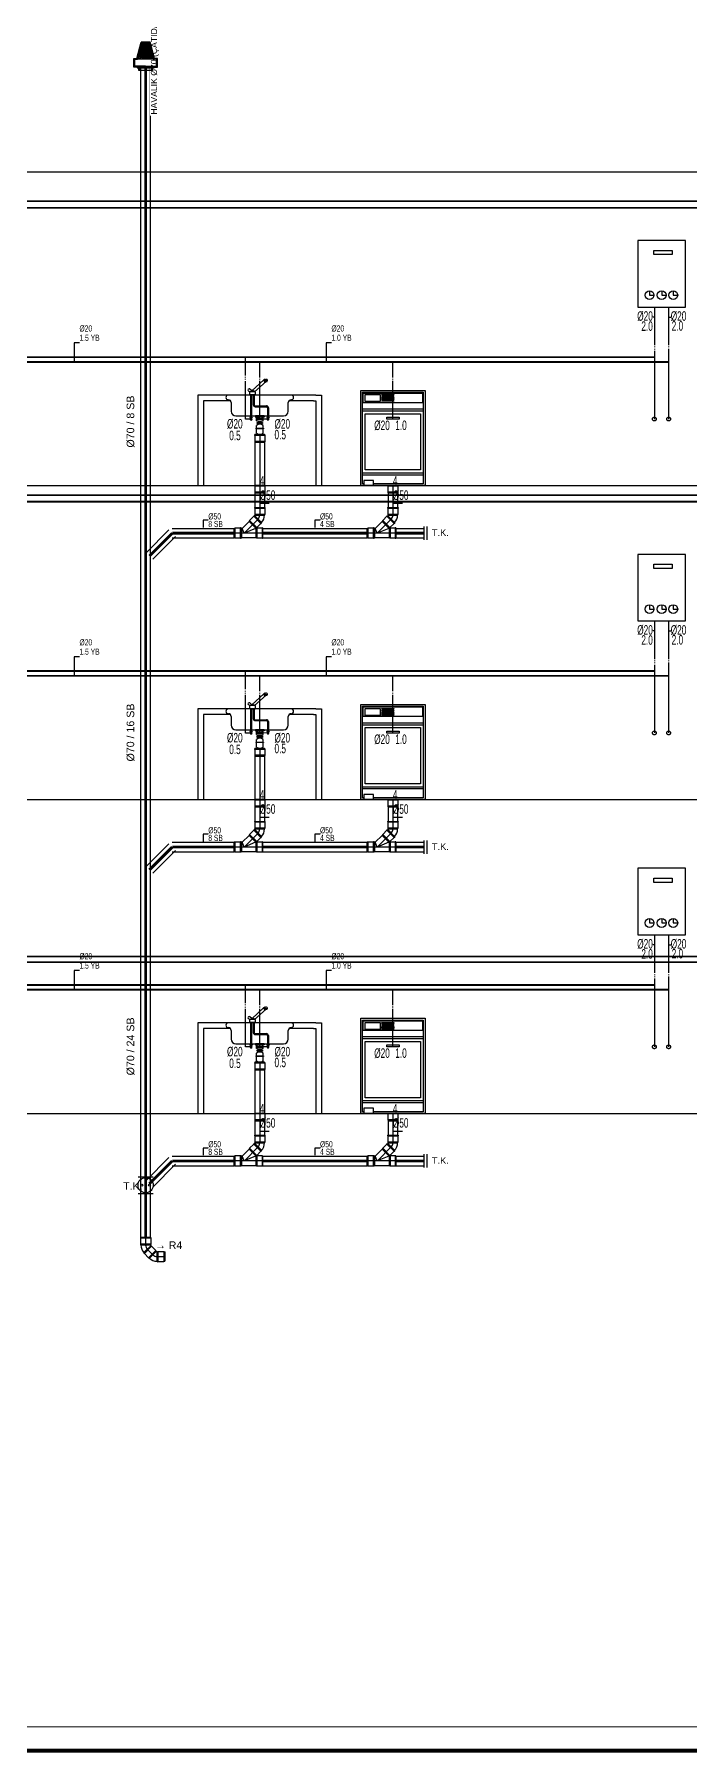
# Model space of a CAD drawing. Header units: centimetres. Extents: x -3962 to 30527, y -2 to 2802.
# Drawn here: x 17673 to 18362, y -2 to 1804 of the extents above; entities that cross this region are included whole.
import ezdxf
from ezdxf.enums import TextEntityAlignment as Align

# ---------------------------------------------------------------- set-up
doc = ezdxf.new("R2010")
doc.units = ezdxf.units.CM
for name, pattern in [('BASMA HATTI', [31, 25, -6]), ('PIS', [38, 30, -8]), ('PISSU HATTI', [26, 20, -6]), ('SICAK', [4.6, 4, -0.15, 0.075, -0.15, 0.075, -0.15]), ('SOGUK', [4.375, 4, -0.15, 0.075, -0.15])]:
    doc.linetypes.add(name, pattern=pattern)
for name, color, linetype in [('MTY-PIS-SU-BORUSU', 6, 'PIS'), ('MTY-PISSU-BORU', 6, 'CONTINUOUS'), ('MTY-PISSU-BORU-TAVANDAN', 6, 'PISSU HATTI'), ('MTY-PISSU-CAP', 211, 'CONTINUOUS'), ('MTY-PVC', 43, 'CONTINUOUS'), ('MTY-SICAKSU-BORU', 1, 'BASMA HATTI'), ('MTY-SOGUKSU-BORU', 5, 'CONTINUOUS'), ('MTY-TEFRIS', 15, 'CONTINUOUS'), ('MTY-TEMIZSU-CAP', 101, 'CONTINUOUS'), ('MTY-VANA', 1, 'CONTINUOUS'), ('MTY-YUK-BIRIMI', 7, 'CONTINUOUS'), ('ROTAS-PAFTA', 7, 'CONTINUOUS'), ('ROTAS-PIS-SU-BORUSU', 6, 'PIS'), ('ROTAS-PISSU-CAP', 211, 'CONTINUOUS'), ('ROTAS-PVC', 43, 'CONTINUOUS'), ('ROTAS-SEMA', 8, 'CONTINUOUS'), ('ROTAS-SICAKSU-BORU', 1, 'BASMA HATTI'), ('ROTAS-SOGUKSU-BORU', 5, 'CONTINUOUS'), ('ROTAS-TEFRIS', 15, 'CONTINUOUS'), ('ROTAS-VANA', 1, 'CONTINUOUS')]:
    doc.layers.add(name, color=color, linetype=linetype)
doc.styles.add('CAP', font='wturkce.SHX', dxfattribs={"width": 0.65})
doc.styles.add('MTY_CAP', font='wturkce.SHX', dxfattribs={"width": 0.65, "height": 20})
doc.styles.add('MTYCAPLT', font='arial.ttf', dxfattribs={"width": 0.65, "height": 1})
doc.styles.add('ROTAS', font='arial.ttf')
doc.linetypes.add('PİS SU', pattern='A,6,-0.4,[")",Standard,S=1,R=0,X=-0.1,Y=-0.375],-0.2', length=6.6)

# ---------------------------------------------------------------- blocks, each defined once
blk = doc.blocks.new('EVIYE1 KOLON')
at = {"layer": 'MTY-PISSU-BORU-TAVANDAN', "linetype": 'PİS SU', "ltscale": 5}
blk.add_line((0, 53.8), (0, 0), dxfattribs=at)
at = {"layer": 'MTY-PVC', "color": 43}
for p, q in [((-5.5, 53.3), (-5.5, 52.7)), ((-5, 53.3), (-5.5, 53.3)), ((-5.3, 52.7), (-5.5, 52.7)), ((5.3, 52.7), (-5.3, 52.7)), ((-5.3, 52.7), (-5.3, 46.5)), ((5.3, 46.5), (-5.3, 46.5)), ((-5.3, 46.5), (-5, 45.3)), ((5, 53.8), (-5, 53.8)), ((-5, 53.8), (-5, 53.3)), ((5, 53.3), (-5, 53.3)), ((5, 45.3), (-5, 45.3)), ((-5, 45.3), (-5, 0)), ((5, 53.8), (5, 53.3)), ((5.5, 53.3), (5, 53.3)), ((5.3, 46.5), (5, 45.3)), ((5, 45.3), (5, 0)), ((5.5, 52.7), (5.3, 52.7)), ((5.3, 52.7), (5.3, 46.5)), ((5.5, 53.3), (5.5, 52.7))]:
    blk.add_line(p, q, dxfattribs=at)
at = {"layer": 'MTY-SICAKSU-BORU', "linetype": 'SICAK', "ltscale": 10}
for p, q in [((-15, 69.9), (-15, 135)), ((-9.1, 69.9), (-15, 69.9))]:
    blk.add_line(p, q, dxfattribs=at)
at = {"layer": 'MTY-SOGUKSU-BORU', "linetype": 'SOGUK', "ltscale": 10}
for p, q in [((0, 70), (0, 130)), ((9.1, 69.9), (0, 70))]:
    blk.add_line(p, q, dxfattribs=at)
at = {"layer": 'MTY-TEFRIS', "color": 4}
for p, q in [((4.3, 111.2), (-8.4, 99.6)), ((6.6, 109.6), (-5.4, 98.7)), ((4.2, 110), (4.3, 110.8)), ((4.2, 110), (6.2, 110)), ((4.6, 110), (4.6, 109.6)), ((7.8, 110), (4.6, 110)), ((4.6, 109.6), (7.8, 109.6)), ((5.3, 111.7), (6.2, 111.7)), ((7.2, 111.7), (6.2, 111.7)), ((8.2, 110), (6.2, 110)), ((7.8, 109.6), (7.8, 110)), ((8.2, 110), (8.2, 110.8)), ((33.1, 95.2), (-33.1, 95.2)), ((-11.9, 101.4), (-12.1, 101.2)), ((-12, 99.8), (-10.5, 98.5)), ((-8.4, 99.7), (-10.5, 101.5)), ((-4.4, 98.7), (-10.5, 98.7)), ((-10.5, 95.8), (-10.5, 98.7)), ((-10.5, 95.8), (-4.4, 95.8)), ((-10, 95.8), (-10, 95.4)), ((-10, 95.4), (-4.8, 95.4)), ((-9.6, 95.4), (-9.6, 72)), ((-9.3, 98.8), (-9.4, 98.7)), ((-8.6, 95.4), (-8.6, 72)), ((-8.4, 99.6), (-7.4, 99.6)), ((-6.5, 99.6), (-7.4, 99.6)), ((-6.8, 95.4), (-6.8, 84.9)), ((-5.8, 95.4), (-5.8, 84.9)), ((-4.8, 95.4), (-4.8, 95.8)), ((-4.4, 95.8), (-4.4, 98.7)), ((-33.1, 90.2), (-33, 90.2)), ((-30, 87.2), (-30, 78.2)), ((-25, 73.2), (25, 73.2)), ((-4.8, 83.9), (7.1, 83.9)), ((-4.8, 82.9), (7.1, 82.9)), ((4.5, 73.2), (-4.5, 73.2)), ((-4.5, 73.2), (-4.5, 72.1)), ((4.5, 73.2), (4.5, 72.1)), ((8.1, 81.9), (8.1, 72)), ((9.1, 81.9), (9.1, 72)), ((30, 78.2), (30, 87.2)), ((33.1, 90.2), (33, 90.2)), ((-10.4, 72), (-10.4, 71.6)), ((-9.1, 72), (-10.4, 72)), ((-10.4, 71.6), (-9.1, 71.6)), ((-9.6, 71.6), (-9.6, 69.9)), ((-9.6, 69.9), (-8.6, 69.9)), ((-9.1, 72), (-7.9, 72)), ((-7.9, 71.6), (-9.1, 71.6)), ((-8.6, 71.6), (-8.6, 69.9)), ((-7.9, 72), (-7.9, 71.6)), ((-4.5, 72.1), (0, 72.1)), ((-3.9, 59.8), (-3.9, 60.4)), ((-3.9, 60.4), (3.8, 60.4)), ((3.8, 59.8), (-3.9, 59.8)), ((-3.5, 68.2), (-3.5, 71.2)), ((3.5, 70.1), (-3.5, 70.1)), ((3.5, 69.1), (-3.5, 69.1)), ((-3.5, 60.4), (-3.5, 63.2)), ((-3.5, 55.1), (-3.5, 59.8)), ((-2.7, 65.3), (-2.7, 66.5)), ((-2.7, 66.5), (2.9, 66.5)), ((2.9, 65.9), (-2.7, 65.9)), ((2.9, 65.3), (-2.7, 65.3)), ((-1, 72.1), (-1, 71.8)), ((-1, 67.6), (-1, 66.5)), ((-1, 65.3), (-1, 64.5)), ((4.5, 72.1), (0, 72.1)), ((1, 72.1), (1, 71.8)), ((1, 67.6), (1, 66.5)), ((1, 65.3), (1, 64.5)), ((2.9, 66.5), (2.9, 65.3)), ((3.5, 68.2), (3.5, 71.2)), ((3.5, 60.4), (3.5, 63.2)), ((3.5, 55.1), (3.5, 59.8)), ((3.8, 60.4), (3.8, 59.8)), ((7.4, 72), (7.4, 71.6)), ((8.6, 72), (7.4, 72)), ((7.4, 71.6), (8.6, 71.6)), ((8.1, 71.6), (8.1, 69.9)), ((9.1, 69.9), (8.1, 69.9)), ((8.6, 72), (9.9, 72)), ((9.9, 71.6), (8.6, 71.6)), ((9.1, 71.6), (9.1, 69.9)), ((9.9, 72), (9.9, 71.6))]:
    blk.add_line(p, q, dxfattribs=at)
at = {"layer": 'MTY-TEFRIS', "color": 2}
for p, q in [((-65, 95.2), (-65, 0)), ((59.1, 95.2), (-65, 95.2)), ((59.1, 95.2), (65, 95.2)), ((65, 95.2), (65, 0)), ((-59, 89.2), (-59, 0)), ((-30.8, 89.2), (-59, 89.2)), ((56.7, 89.2), (30.8, 89.2)), ((56.7, 89.2), (59, 89.2)), ((59, 89.2), (59, 0))]:
    blk.add_line(p, q, dxfattribs=at)
at = {"layer": 'MTY-TEFRIS', "color": 4}
for centre, radius, start, end in [((5.3, 110.7), 1, 90, 174.0701), ((7.2, 110.7), 1, 5.9299, 90), ((-33.1, 92.7), 2.5, 90, 270), ((-11.4, 100.6), 1, 139.5737, 229.5737), ((-11.2, 100.8), 1, 49.5737, 139.5737), ((-8.4, 98.6), 1, 90, 174.0701), ((-6.5, 98.6), 1, 5.9299, 90), ((33.1, 92.7), 2.5, 270, 90), ((-33, 87.2), 3, 0, 90), ((-25, 78.2), 5, 180, 270), ((-4.8, 84.9), 2, 180, 270), ((-4.8, 84.9), 1, 180, 270), ((7.1, 81.9), 2, 0, 90), ((7.1, 81.9), 1, 0, 90), ((25, 78.2), 5, 270, 0), ((33, 87.2), 3, 90, 180), ((-9.1, 69.9), 1, 119.8858, 60.1142), ((-9.1, 70), 0.506, 189.0453, 350.9547), ((0, 62.3), 9.53, 68.5327, 111.4673), ((0, 77), 9.53, 248.5327, 291.4673), ((0, 59.2), 5.35, 49.3706, 130.6294), ((0, 59.2), 5.35, 229.3706, 310.6294), ((8.6, 69.9), 1, 119.8858, 60.1142), ((8.6, 70), 0.506, 189.0453, 350.9547)]:
    blk.add_arc(centre, radius, start, end, dxfattribs=at)
at = {"layer": 'MTY-PISSU-CAP', "lineweight": -3, "ltscale": 100, "style": 'CAP', "width": 0.65}
blk.add_attdef('PSCP', text='', height=10, dxfattribs=at).set_placement((0, -10), align=Align.MIDDLE_LEFT)
at = {"layer": 'MTY-TEMIZSU-CAP', "color": 101, "style": 'CAP', "width": 0.65}
blk.add_attdef('SCCP', text='', height=10, dxfattribs=at).set_placement((-18, 65), align=Align.MIDDLE_RIGHT)
blk.add_attdef('SOCP', text='', height=10, dxfattribs=at).set_placement((15.5, 64.9), align=Align.MIDDLE_LEFT)
at = {"layer": 'MTY-YUK-BIRIMI', "color": 101, "style": 'CAP', "width": 0.65}
blk.add_attdef('SC', text='', height=10, dxfattribs=at).set_placement((-20, 52.7), align=Align.MIDDLE_RIGHT)
blk.add_attdef('SO', text='', height=10, dxfattribs=at).set_placement((15.5, 53.6), align=Align.MIDDLE_LEFT)
at = {"layer": 'MTY-YUK-BIRIMI', "color": 211, "lineweight": -3, "ltscale": 100, "style": 'CAP', "width": 0.65}
blk.add_attdef('PS', text='', height=10, dxfattribs=at).set_placement((0, 5), align=Align.MIDDLE_LEFT)
blk = doc.blocks.new('PVC CATAL SAG')
at = {"layer": 'MTY-PIS-SU-BORUSU', "linetype": 'PİS SU', "ltscale": 5}
for p, q in [((0, 0), (0, -23)), ((-1.8, -35.3), (-16.1, -49.8)), ((0, -23), (0, -31)), ((3, -50), (-27, -50))]:
    blk.add_line(p, q, dxfattribs=at)
blk.add_arc((-6, -31), 6, 315, 0, dxfattribs=at)
at = {"layer": 'MTY-PISSU-CAP', "lineweight": -3, "ltscale": 100}
for p, q in [((0, -15.8), (0, -25.8)), ((10, -18.9), (0, -18.9))]:
    blk.add_line(p, q, dxfattribs=at)
at = {"layer": 'MTY-PVC', "color": 43}
for p, q in [((-5.5, 0), (-5.5, -0.6)), ((5.5, 0), (-5.5, 0)), ((-5.3, -0.6), (-5.5, -0.6)), ((5.3, -0.6), (-5.3, -0.6)), ((-5.3, -0.6), (-5.3, -6.9)), ((5.3, -6.9), (-5.3, -6.9)), ((-5.3, -6.9), (-5, -8)), ((5, -8), (-5, -8)), ((-5, -8), (-5, -22.9)), ((5.3, -6.9), (5, -8)), ((5, -8), (5, -22.9)), ((5.5, -0.6), (5.3, -0.6)), ((5.3, -0.6), (5.3, -6.9)), ((5.5, 0), (5.5, -0.6)), ((-6.2, -32.3), (-10.6, -36.7)), ((-5.9, -31.7), (-6.3, -32.1)), ((-5.9, -31.7), (-6.3, -32.1)), ((-6.3, -32.1), (-6.2, -32.3)), ((-6.3, -32.1), (-6.2, -32.3)), ((-6.2, -32.3), (1.3, -39.8)), ((-5.9, -31.7), (-5.6, -32)), ((-5.9, -31.7), (-5.6, -32)), ((-5.3, -31.7), (-5.6, -32)), ((-5.6, -32), (1.5, -39.1)), ((-5.5, -23), (-5.5, -23.6)), ((-5.5, -23), (-5, -23)), ((-5.5, -23.6), (-5.3, -23.6)), ((-5.3, -23.6), (5.3, -23.6)), ((-5.3, -23.6), (-5.3, -29.9)), ((-5.3, -29.9), (5.3, -29.9)), ((-5.3, -29.9), (-5, -31)), ((-5.3, -31.7), (1.8, -38.8)), ((-5, -23), (5, -23)), ((-5, -31), (5, -31)), ((5, -23), (5.5, -23)), ((5.3, -29.9), (5, -31)), ((5.3, -23.6), (5.5, -23.6)), ((5.3, -23.6), (5.3, -29.9)), ((5.5, -23), (5.5, -23.6)), ((-25.9, -44.7), (-27, -45)), ((-27, -55), (-27, -45)), ((-25.9, -55.3), (-25.9, -44.7)), ((-20.3, -44.7), (-25.9, -44.7)), ((-19.7, -44.5), (-20.3, -44.5)), ((-20.3, -44.7), (-20.3, -44.5)), ((-20.3, -55.3), (-20.3, -44.7)), ((-19.7, -45), (-19.7, -44.5)), ((-19.7, -55), (-19.7, -45)), ((-19.3, -45), (-19.7, -45)), ((-18.5, -45), (-19.3, -45)), ((-19.3, -45), (-19.3, -55)), ((-19.3, -45), (-19.3, -55)), ((-19.3, -55), (-19.3, -45)), ((-19.3, -45), (-19.3, -55)), ((-11.2, -37.7), (-18.5, -45)), ((-16.5, -50), (-18.5, -45)), ((-4.4, -45), (-16.5, -50)), ((-10.6, -36.7), (-11.2, -37.7)), ((-11.2, -37.7), (-4.1, -44.7)), ((-10.6, -36.7), (-3.1, -44.2)), ((-4.1, -44.7), (-4.4, -45)), ((-4, -45), (-4.4, -45)), ((-3.1, -44.2), (-4.1, -44.7)), ((-2.9, -44.7), (-4, -45)), ((-4, -45), (-4, -55)), ((1.3, -39.8), (-3.1, -44.2)), ((2.4, -44.7), (-2.9, -44.7)), ((-2.9, -44.7), (-2.9, -55.3)), ((1.3, -39.8), (1.5, -39.9)), ((1.3, -39.8), (1.5, -39.9)), ((1.8, -38.8), (1.5, -39.1)), ((1.5, -39.1), (1.9, -39.5)), ((1.5, -39.1), (1.9, -39.5)), ((1.9, -39.5), (1.5, -39.9)), ((1.9, -39.5), (1.5, -39.9)), ((3, -44.5), (2.4, -44.5)), ((2.4, -44.5), (2.4, -44.7)), ((2.4, -44.7), (2.4, -55.3)), ((3, -44.5), (3, -45)), ((3, -45), (3, -55)), ((-25.9, -55.3), (-27, -55)), ((-20.3, -55.3), (-25.9, -55.3)), ((-20.3, -55.5), (-20.3, -55.3)), ((-19.7, -55.5), (-20.3, -55.5)), ((-19.7, -55.5), (-19.7, -55)), ((-19.3, -55), (-19.7, -55)), ((-4, -55), (-19.3, -55)), ((-2.9, -55.3), (-4, -55)), ((2.4, -55.3), (-2.9, -55.3)), ((2.4, -55.3), (2.4, -55.5)), ((3, -55.5), (2.4, -55.5)), ((3, -55), (3, -55.5))]:
    blk.add_line(p, q, dxfattribs=at)
for radius in [1, 11]:
    blk.add_arc((-6, -31), radius, 315, 0, dxfattribs=at)
blk = doc.blocks.new('BULASIK MAKINASI1 KOLON')
at = {"layer": 'MTY-SOGUKSU-BORU', "linetype": 'SOGUK', "ltscale": 10}
blk.add_line((0, 70), (0, 130), dxfattribs=at)
at = {"layer": 'MTY-TEFRIS', "color": 4}
for p, q in [((-32, 80.7), (32, 80.7)), ((-32, 78.6), (32, 78.6)), ((-32, 13.5), (32, 13.5)), ((-32, 11.4), (32, 11.4))]:
    blk.add_line(p, q, dxfattribs=at)
for points in [[(-33.8, 100), (33.8, 100), (33.8, 0), (-33.8, 0)], [(-20.3, 5.4), (-30.5, 5.4), (-30.5, 0), (-20.3, 0)]]:
    blk.add_lwpolyline(points, close=True, dxfattribs=at)
blk.add_lwpolyline([(-30.5, 1.8), (-32, 1.8), (-32, 98.2), (32, 98.2), (32, 1.8), (-20.3, 1.8)], dxfattribs=at)
at = {"layer": 'MTY-TEFRIS', "color": 2}
for points in [[(-31.2, 97.3), (31, 97.3), (31, 87.1), (-31.2, 87.1)], [(-29.3, 95.7), (-13.4, 95.7), (-13.4, 88.3), (-29.3, 88.3)], [(-11.6, 95.7), (0.9, 95.7), (0.9, 95.3), (-11.6, 95.3)], [(-11.6, 94.4), (0.9, 94.4), (0.9, 94), (-11.6, 94)], [(-11.6, 93.1), (0.9, 93.1), (0.9, 92.7), (-11.6, 92.7)], [(-11.6, 91.8), (0.9, 91.8), (0.9, 91.4), (-11.6, 91.4)], [(-11.6, 90.5), (0.9, 90.5), (0.9, 90), (-11.6, 90)], [(-29, 75.6), (29, 75.6), (29, 16.5), (-29, 16.5)], [(-11.6, 89.2), (0.9, 89.2), (0.9, 88.7), (-11.6, 88.7)], [(-6.5, 72), (6.5, 72), (6.5, 69.9), (-6.5, 69.9)]]:
    blk.add_lwpolyline(points, close=True, dxfattribs=at)
at = {"layer": 'MTY-PISSU-CAP', "lineweight": -3, "ltscale": 100, "style": 'CAP', "width": 0.65}
blk.add_attdef('PSCP', text='', height=10, dxfattribs=at).set_placement((0, -10), align=Align.MIDDLE_LEFT)
at = {"layer": 'MTY-TEMIZSU-CAP', "color": 101, "style": 'CAP', "width": 0.65}
blk.add_attdef('SOCP', text='', height=10, dxfattribs=at).set_placement((-3.2, 63.4), align=Align.MIDDLE_RIGHT)
at = {"layer": 'MTY-YUK-BIRIMI', "color": 101, "style": 'CAP', "width": 0.65}
blk.add_attdef('SO', text='', height=10, dxfattribs=at).set_placement((2.5, 63.4), align=Align.MIDDLE_LEFT)
at = {"layer": 'MTY-YUK-BIRIMI', "color": 211, "lineweight": -3, "ltscale": 100, "style": 'CAP', "width": 0.65}
blk.add_attdef('PS', text='', height=10, dxfattribs=at).set_placement((0, 5), align=Align.MIDDLE_LEFT)
blk = doc.blocks.new('MTY-PIS SU CAP SB')
at = {"layer": 'MTY-PISSU-CAP'}
for p, q in [((0.83, 1.17), (0, 1.17)), ((0, 1.17), (0, 0))]:
    blk.add_line(p, q, dxfattribs=at)
at = {"layer": 'MTY-PISSU-CAP', "style": 'MTY_CAP', "width": 0.65}
blk.add_attdef('PSCP_001', (0.83, 1.29), '', height=1, dxfattribs=at)
at = {"layer": 'MTY-YUK-BIRIMI', "color": 211, "style": 'MTY_CAP', "width": 0.65}
blk.add_attdef('PS_001', (0.83, 0.07), '', height=1, dxfattribs=at)
blk = doc.blocks.new('KOMBI1 KOLON')
at = {"layer": 'MTY-SICAKSU-BORU', "linetype": 'SICAK', "ltscale": 10}
for p in [(-15, 187.7), (-15, 135)]:
    blk.add_line(p, (-15, 70), dxfattribs=at)
blk.add_circle((-15, 70), 2, dxfattribs=at)
at = {"layer": 'MTY-SOGUKSU-BORU', "linetype": 'SOGUK', "ltscale": 10}
for p in [(0, 187.7), (0, 130)]:
    blk.add_line(p, (0, 70), dxfattribs=at)
blk.add_circle((0, 70), 2, dxfattribs=at)
at = {"layer": 'MTY-TEFRIS'}
for p, q in [((-20, 204.8), (-20, 200.2)), ((-20, 200.2), (-15.3, 200.2)), ((-7.3, 204.8), (-7.3, 200.2)), ((-7.3, 200.2), (-2.6, 200.2)), ((4.9, 204.8), (4.9, 200.2)), ((4.9, 200.2), (9.5, 200.2))]:
    blk.add_line(p, q, dxfattribs=at)
for points in [[(-32.4, 187.7), (17.6, 187.7), (17.6, 257.7), (-32.4, 257.7)], [(-15.5, 247.3), (3.9, 247.3), (3.9, 242.8), (-15.5, 242.8)]]:
    blk.add_lwpolyline(points, close=True, dxfattribs=at)
for centre in [(-20, 200.2), (-7.3, 200.2), (4.9, 200.2)]:
    blk.add_circle(centre, 4.62, dxfattribs=at)
at = {"layer": 'MTY-TEMIZSU-CAP', "color": 101}
for p, q in [((-15, 177.2), (-16.6, 177.2)), ((0, 177.2), (2.2, 177.2))]:
    blk.add_line(p, q, dxfattribs=at)
at = {"layer": 'MTY-TEMIZSU-CAP', "color": 101, "style": 'CAP', "width": 0.65}
blk.add_attdef('SCCP', text='', height=10, dxfattribs=at).set_placement((-16.6, 178.3), align=Align.MIDDLE_RIGHT)
blk.add_attdef('SOCP', text='', height=10, dxfattribs=at).set_placement((2.2, 178.3), align=Align.MIDDLE_LEFT)
at = {"layer": 'MTY-YUK-BIRIMI', "color": 101, "style": 'CAP', "width": 0.65}
blk.add_attdef('SC', text='', height=10, dxfattribs=at).set_placement((-16.6, 167.7), align=Align.MIDDLE_RIGHT)
blk.add_attdef('SO', text='', height=10, dxfattribs=at).set_placement((3.2, 167.9), align=Align.MIDDLE_LEFT)
blk = doc.blocks.new('MTY-TEMIZ SU CAP MB')
at = {"layer": 'MTY-TEMIZSU-CAP'}
for p, q in [((0.83, 3.1), (0, 3.1)), ((0, 3.1), (0, 0))]:
    blk.add_line(p, q, dxfattribs=at)
at = {"layer": 'MTY-TEMIZSU-CAP', "style": 'MTY_CAP', "width": 0.65}
for tag, p in [('SOCP_001', (0.83, 4.92)), ('SCCP_001', (0.83, 1.92))]:
    blk.add_attdef(tag, p, '', height=1, dxfattribs=at)
at = {"layer": 'MTY-YUK-BIRIMI', "color": 101, "style": 'MTY_CAP', "width": 0.65}
for tag, p in [('SO_001', (0.83, 3.42)), ('SC_001', (0.83, 0.42))]:
    blk.add_attdef(tag, p, '', height=1, dxfattribs=at)
blk = doc.blocks.new('MTY-KOLON HAVALIK SAPKASI')
at = {"layer": 'MTY-PVC'}
h = blk.add_hatch(color=43, dxfattribs=at)
h.paths.add_polyline_path([(0, 15.9), (-2.6, 15.9), (-5.4, 5.2), (-4.4, 5.2), (-2.7, 11.8), (-3.6, 5.2), (-3, 5.2), (-2.2, 9.3), (-2.1, 5.2), (-1.3, 7.7), (-1.2, 5.2), (0, 5.2)])
h.paths.add_polyline_path([(2.6, 15.9), (0, 15.9), (0, 5.2), (1.2, 5.2), (1.3, 7.7), (2.1, 5.2), (2.2, 9.3), (3, 5.2), (3.6, 5.2), (2.7, 11.8), (4.4, 5.2), (5.4, 5.2)])
at = {"layer": 'MTY-PISSU-BORU-TAVANDAN', "linetype": 'PİS SU', "ltscale": 5}
for p, q in [((-5.8, 5.6), (-2.9, 16.4)), ((2.9, 16.4), (-2.9, 16.4)), ((5.8, 5.6), (2.9, 16.4)), ((-7.7, 5.6), (-5.8, 5.6)), ((-7.7, 0), (-7.7, 5.6)), ((-4.5, 0), (-7.7, 0)), ((-4.5, -2.3), (-4.5, 0)), ((4.5, -2.3), (4.5, 0)), ((4.5, 0), (7.7, 0)), ((7.7, 5.6), (5.8, 5.6)), ((7.7, 0), (7.7, 5.6)), ((4.5, -2.3), (-4.5, -2.3))]:
    blk.add_line(p, q, dxfattribs=at)
at = {"layer": 'MTY-PVC', "color": 43}
for p, q in [((-5.8, 5.6), (-2.9, 16.4)), ((-5.4, 5.2), (-2.6, 15.9)), ((-4.4, 5.2), (-2.7, 11.8)), ((-2.7, 11.8), (-3.6, 5.2)), ((2.9, 16.4), (-2.9, 16.4)), ((2.6, 15.9), (-2.6, 15.9)), ((5.4, 5.2), (2.6, 15.9)), ((4.4, 5.2), (2.7, 11.8)), ((2.7, 11.8), (3.6, 5.2)), ((5.8, 5.6), (2.9, 16.4)), ((-7.7, 5.6), (-5.8, 5.6)), ((-7.7, 0), (-7.7, 5.6)), ((-5.4, 0), (-7.7, 0)), ((-7.2, 0.5), (-7.2, 5.2)), ((-7.2, 5.2), (-5.4, 5.2)), ((0, 0.5), (-7.2, 0.5)), ((-5.5, 0), (-5.5, -0.6)), ((-5.5, 0), (-5, 0)), ((5.4, 5.2), (-5.4, 5.2)), ((5.4, 0), (-5.4, 0)), ((-5, 0), (5, 0)), ((-4.5, -2.3), (-4.5, 0)), ((-4, -2.3), (-4, 0)), ((-3, 5.2), (-2.2, 9.3)), ((-2.2, 9.3), (-2.1, 5.2)), ((-2.1, 5.2), (-1.3, 7.7)), ((-1.3, 7.7), (-1.2, 5.2)), ((0, 0.5), (7.2, 0.5)), ((1.3, 7.7), (1.2, 5.2)), ((2.1, 5.2), (1.3, 7.7)), ((2.2, 9.3), (2.1, 5.2)), ((3, 5.2), (2.2, 9.3)), ((4, -2.3), (4, 0)), ((4.5, -2.3), (4.5, 0)), ((5, 0), (5.5, 0)), ((7.2, 5.2), (5.4, 5.2)), ((5.4, 0), (7.7, 0)), ((5.5, 0), (5.5, -0.6)), ((7.7, 5.6), (5.8, 5.6)), ((7.2, 0.5), (7.2, 5.2)), ((7.7, 0), (7.7, 5.6)), ((-5.5, -0.6), (-5.3, -0.6)), ((-5.3, -0.6), (5.3, -0.6)), ((4.5, -2.3), (-4.5, -2.3)), ((5.3, -0.6), (5.5, -0.6))]:
    blk.add_line(p, q, dxfattribs=at)
blk = doc.blocks.new('MTY-TEMIZLEME KAPAGI KOLON')
at = {"layer": 'MTY-VANA', "color": 1, "ltscale": 75}
for p, q in [((-10, 11), (10, 11)), ((-10, -11), (10, -11))]:
    blk.add_line(p, q, dxfattribs=at)
for centre, radius in [((0, 0), 10), ((-5, 0), 1.25), ((5, 0), 1.25)]:
    blk.add_circle(centre, radius, dxfattribs=at)
at = {"layer": 'MTY-VANA', "color": 1, "ltscale": 75, "style": 'MTYCAPLT'}
blk.add_attdef('TK', (-29.6, -6), '', height=10, dxfattribs=at)
blk = doc.blocks.new('PVC DIRSEK')
at = {"layer": 'MTY-PISSU-BORU', "linetype": 'PİS SU', "ltscale": 5}
for p, q in [((0, 0), (0, -8)), ((2, -12.6), (7.6, -18.2)), ((11.9, -20), (20.3, -20))]:
    blk.add_line(p, q, dxfattribs=at)
for centre, start, end in [((6, -8), 180, 225), ((11.9, -14), 225, 270)]:
    blk.add_arc(centre, 6, start, end, dxfattribs=at)
at = {"layer": 'MTY-PVC', "color": 43}
for p, q in [((-5.5, 0), (-5.5, -0.6)), ((5.5, 0), (-5.5, 0)), ((5.5, -0.6), (-5.5, -0.6)), ((-5.3, -0.6), (-5.3, -6.9)), ((5.3, -6.9), (-5.3, -6.9)), ((-5.3, -6.9), (-5, -8)), ((5, -8), (-5, -8)), ((-1.5, -16.1), (-1.9, -16.5)), ((-1.6, -16.1), (-1.9, -16.5)), ((-1.9, -16.5), (-1.5, -16.9)), ((-1.9, -16.5), (-1.5, -16.9)), ((5.3, -8.7), (-1.8, -15.8)), ((-1.8, -15.8), (-1.5, -16.1)), ((5.6, -9), (-1.6, -16.1)), ((-1.3, -16.7), (-1.5, -16.9)), ((-1.3, -16.7), (-1.5, -16.9)), ((6.3, -9.1), (-1.3, -16.7)), ((6.2, -9.2), (-1.3, -16.7)), ((-1.3, -16.7), (3.1, -21.2)), ((10.6, -13.7), (3.1, -21.2)), ((11.2, -14.7), (4.1, -21.7)), ((5.3, -6.9), (5, -8)), ((5.3, -0.6), (5.3, -6.9)), ((5.3, -8.7), (5.6, -9)), ((5.5, 0), (5.5, -0.6)), ((5.9, -8.7), (5.5, -9)), ((5.9, -8.7), (5.6, -9)), ((5.9, -8.7), (6.3, -9.1)), ((5.9, -8.7), (6.3, -9.1)), ((6.3, -9.1), (6.2, -9.2)), ((6.2, -9.2), (10.6, -13.7)), ((10.6, -13.7), (11.2, -14.7)), ((11.9, -15), (11.9, -25)), ((11.9, -15), (12.3, -15)), ((12.3, -14.5), (12.3, -15)), ((12.3, -14.5), (12.9, -14.5)), ((12.3, -15), (12.3, -25)), ((12.9, -14.5), (12.9, -14.7)), ((12.9, -14.7), (12.9, -25.3)), ((12.9, -14.7), (19.1, -14.7)), ((19.1, -14.7), (20.3, -15.1)), ((19.1, -14.7), (19.1, -25.3)), ((20.3, -15.1), (20.3, -25)), ((3.1, -21.2), (4.1, -21.7)), ((11.9, -25), (12.3, -25)), ((12.3, -25), (12.3, -25.5)), ((12.3, -25.5), (12.9, -25.5)), ((12.9, -25.3), (19.1, -25.3)), ((12.9, -25.3), (12.9, -25.5)), ((19.1, -25.3), (20.3, -25))]:
    blk.add_line(p, q, dxfattribs=at)
for centre, radius, start, end in [((6, -8), 11, 180, 225), ((6, -8), 1, 180, 225), ((11.9, -14), 1, 225, 270), ((11.9, -14), 11, 225, 270)]:
    blk.add_arc(centre, radius, start, end, dxfattribs=at)

msp = doc.modelspace()

# ---------------------------------------------------------------- linework, layer by layer
at = {"layer": 'ROTAS-PAFTA'}
for points, const_width in [([(15040, 0), (24010, 0), (24010, 2800), (15040, 2800)], 4), ([(15065, 25), (23985, 25), (23985, 2775), (15065, 2775)], 1)]:
    msp.add_lwpolyline(points, close=True, dxfattribs=dict(at, const_width=const_width))
at = {"layer": 'ROTAS-PIS-SU-BORUSU', "const_width": 3}
for points in [[(17790, 539.5), (17790, 1770)], [(17818, 1280), (17794, 1256)], [(17818, 1280), (17883, 1280)], [(17913, 1280), (18023, 1280)], [(18053, 1280), (18083, 1280)], [(17818, 950), (17794, 926)], [(17818, 950), (17883, 950)], [(17913, 950), (18023, 950)], [(18053, 950), (18083, 950)], [(17818, 620), (17794, 596)], [(17818, 620), (17883, 620)], [(17913, 620), (18023, 620)], [(18053, 620), (18083, 620)]]:
    msp.add_lwpolyline(points, dxfattribs=at)
at = {"layer": 'ROTAS-PVC'}
for p, q in [((17785, 539.5), (17785, 1770)), ((17795, 539.5), (17795, 1770)), ((17814.5, 1283.5), (17790.5, 1259.5)), ((17818, 1285), (17883, 1285)), ((17913, 1285), (18023, 1285)), ((18053, 1285), (18083, 1285)), ((18083, 1273), (18083, 1287)), ((18086, 1273), (18086, 1287)), ((17821.5, 1276.5), (17797.5, 1252.5)), ((17818, 1275), (17883, 1275)), ((17913, 1275), (18023, 1275)), ((18053, 1275), (18083, 1275)), ((17814.5, 953.5), (17790.5, 929.5)), ((17821.5, 946.5), (17797.5, 922.5)), ((17818, 955), (17883, 955)), ((17818, 945), (17883, 945)), ((17913, 955), (18023, 955)), ((17913, 945), (18023, 945)), ((18053, 955), (18083, 955)), ((18053, 945), (18083, 945)), ((18083, 943), (18083, 957)), ((18086, 943), (18086, 957)), ((17814.5, 623.5), (17790.5, 599.5)), ((17821.5, 616.5), (17797.5, 592.5)), ((17818, 625), (17883, 625)), ((17818, 615), (17883, 615)), ((17913, 625), (18023, 625)), ((17913, 615), (18023, 615)), ((18053, 625), (18083, 625)), ((18053, 615), (18083, 615)), ((18083, 613), (18083, 627)), ((18086, 613), (18086, 627))]:
    msp.add_line(p, q, dxfattribs=at)
at = {"layer": 'ROTAS-SEMA'}
for points in [[(15140, 1660), (23910, 1660)], [(15140, 1330), (23910, 1330)], [(15140, 1000), (23910, 1000)], [(15140, 670), (23910, 670)]]:
    msp.add_lwpolyline(points, dxfattribs=at)
at = {"layer": 'ROTAS-SICAKSU-BORU', "const_width": 2}
for points in [[(18325, 1465), (15885, 1465)], [(18325, 1135), (15885, 1135)], [(18325, 805), (15885, 805)]]:
    msp.add_lwpolyline(points, dxfattribs=at)
at = {"layer": 'ROTAS-SOGUKSU-BORU', "const_width": 2}
for points in [[(15400, 775), (15400, 1629), (21242, 1629), (21242, 1460), (21310, 1460)], [(15360, 775), (15360, 1622), (18716, 1622), (18716, 1460), (18790, 1460)], [(15600, 1460), (18340, 1460)], [(15520, 775), (15520, 1320), (21260, 1320), (21260, 1130), (21310, 1130)], [(15480, 775), (15480, 1313), (18734, 1313), (18734, 1130), (18790, 1130)], [(15600, 1130), (18340, 1130)], [(15640, 835), (21278, 835), (21278, 800), (21310, 800)], [(15600, 775), (15600, 829), (18752, 829), (18752, 800), (18790, 800)], [(15600, 800), (18340, 800)]]:
    msp.add_lwpolyline(points, dxfattribs=at)

# ---------------------------------------------------------------- block references
at = {"layer": 'ROTAS-TEFRIS'}
ref = msp.add_blockref('KOMBI1 KOLON', (18340, 1330), dxfattribs=at)
ref.add_attrib('SO', '2.0', dxfattribs={"color": 101, "height": 10, "style": 'CAP', "width": 0.65}).set_placement((18343.2, 1497.9), align=Align.MIDDLE_LEFT)
ref.add_attrib('SOCP', 'Ø20', dxfattribs={"color": 101, "height": 10, "style": 'CAP', "width": 0.65}).set_placement((18342.2, 1508.3), align=Align.MIDDLE_LEFT)
ref.add_attrib('SC', '2.0', dxfattribs={"color": 101, "height": 10, "style": 'CAP', "width": 0.65}).set_placement((18323.4, 1497.7), align=Align.MIDDLE_RIGHT)
ref.add_attrib('SCCP', 'Ø20', dxfattribs={"color": 101, "height": 10, "style": 'CAP', "width": 0.65}).set_placement((18323.4, 1508.3), align=Align.MIDDLE_RIGHT)
ref = msp.add_blockref('MTY-TEMIZ SU CAP MB', (17715, 1460), dxfattribs=dict(at, xscale=6.5, yscale=6.5))
ref.add_attrib('SO_001', '1.5 YB', (17720.4, 1482.2), dxfattribs={"color": 101, "height": 6.5, "style": 'MTY_CAP', "width": 0.65})
ref.add_attrib('SOCP_001', 'Ø20', (17720.4, 1492), dxfattribs={"height": 6.5, "style": 'MTY_CAP', "width": 0.65})
ref = msp.add_blockref('MTY-TEMIZ SU CAP MB', (17980, 1460), dxfattribs=dict(at, xscale=6.5, yscale=6.5))
ref.add_attrib('SO_001', '1.0 YB', (17985.4, 1482.2), dxfattribs={"color": 101, "height": 6.5, "style": 'MTY_CAP', "width": 0.65})
ref.add_attrib('SOCP_001', 'Ø20', (17985.4, 1492), dxfattribs={"height": 6.5, "style": 'MTY_CAP', "width": 0.65})
ref = msp.add_blockref('EVIYE1 KOLON', (17910, 1330), dxfattribs=at)
ref.add_attrib('SO', '0.5', dxfattribs={"color": 101, "height": 10, "style": 'CAP', "width": 0.65}).set_placement((17925.5, 1383.6), align=Align.MIDDLE_LEFT)
ref.add_attrib('SOCP', 'Ø20', dxfattribs={"color": 101, "height": 10, "style": 'CAP', "width": 0.65}).set_placement((17925.5, 1394.9), align=Align.MIDDLE_LEFT)
ref.add_attrib('SC', '0.5', dxfattribs={"color": 101, "height": 10, "style": 'CAP', "width": 0.65}).set_placement((17890, 1382.7), align=Align.MIDDLE_RIGHT)
ref.add_attrib('SCCP', 'Ø20', dxfattribs={"color": 101, "height": 10, "style": 'CAP', "width": 0.65}).set_placement((17892, 1395), align=Align.MIDDLE_RIGHT)
ref.add_attrib('PSCP', 'Ø50', dxfattribs={"lineweight": -3, "ltscale": 100, "height": 10, "style": 'CAP', "width": 0.65}).set_placement((17910, 1320), align=Align.MIDDLE_LEFT)
ref.add_attrib('PS', '4', dxfattribs={"color": 211, "lineweight": -3, "ltscale": 100, "height": 10, "style": 'CAP', "width": 0.65}).set_placement((17910, 1335), align=Align.MIDDLE_LEFT)
ref = msp.add_blockref('BULASIK MAKINASI1 KOLON', (18050, 1330), dxfattribs=at)
ref.add_attrib('SO', '1.0', dxfattribs={"color": 101, "height": 10, "style": 'CAP', "width": 0.65}).set_placement((18052.5, 1393.4), align=Align.MIDDLE_LEFT)
ref.add_attrib('SOCP', 'Ø20', dxfattribs={"color": 101, "height": 10, "style": 'CAP', "width": 0.65}).set_placement((18046.8, 1393.4), align=Align.MIDDLE_RIGHT)
ref.add_attrib('PSCP', 'Ø50', dxfattribs={"lineweight": -3, "ltscale": 100, "height": 10, "style": 'CAP', "width": 0.65}).set_placement((18050, 1320), align=Align.MIDDLE_LEFT)
ref.add_attrib('PS', '4', dxfattribs={"color": 211, "lineweight": -3, "ltscale": 100, "height": 10, "style": 'CAP', "width": 0.65}).set_placement((18050, 1335), align=Align.MIDDLE_LEFT)
for name, p in [('PVC CATAL SAG', (17910, 1330)), ('PVC CATAL SAG', (18050, 1330)), ('PVC CATAL SAG', (17910, 1000)), ('PVC CATAL SAG', (18050, 1000)), ('PVC CATAL SAG', (17910, 670)), ('PVC CATAL SAG', (18050, 670)), ('PVC DIRSEK', (17790, 539.5))]:
    msp.add_blockref(name, p, dxfattribs=at)
ref = msp.add_blockref('MTY-PIS SU CAP SB', (17850.5, 1286), dxfattribs=dict(at, xscale=6.5, yscale=6.5))
ref.add_attrib('PSCP_001', 'Ø50', (17855.9, 1294.4), dxfattribs={"height": 6.5, "style": 'MTY_CAP', "width": 0.65})
ref.add_attrib('PS_001', '8 SB', (17855.9, 1286.4), dxfattribs={"color": 211, "height": 6.5, "style": 'MTY_CAP', "width": 0.65})
ref = msp.add_blockref('MTY-PIS SU CAP SB', (17968, 1286), dxfattribs=dict(at, xscale=6.5, yscale=6.5))
ref.add_attrib('PSCP_001', 'Ø50', (17973.4, 1294.4), dxfattribs={"height": 6.5, "style": 'MTY_CAP', "width": 0.65})
ref.add_attrib('PS_001', '4 SB', (17973.4, 1286.4), dxfattribs={"color": 211, "height": 6.5, "style": 'MTY_CAP', "width": 0.65})
ref = msp.add_blockref('KOMBI1 KOLON', (18340, 1000), dxfattribs=at)
ref.add_attrib('SO', '2.0', dxfattribs={"color": 101, "height": 10, "style": 'CAP', "width": 0.65}).set_placement((18343.2, 1167.9), align=Align.MIDDLE_LEFT)
ref.add_attrib('SOCP', 'Ø20', dxfattribs={"color": 101, "height": 10, "style": 'CAP', "width": 0.65}).set_placement((18342.2, 1178.3), align=Align.MIDDLE_LEFT)
ref.add_attrib('SC', '2.0', dxfattribs={"color": 101, "height": 10, "style": 'CAP', "width": 0.65}).set_placement((18323.4, 1167.7), align=Align.MIDDLE_RIGHT)
ref.add_attrib('SCCP', 'Ø20', dxfattribs={"color": 101, "height": 10, "style": 'CAP', "width": 0.65}).set_placement((18323.4, 1178.3), align=Align.MIDDLE_RIGHT)
ref = msp.add_blockref('MTY-TEMIZ SU CAP MB', (17715, 1130), dxfattribs=dict(at, xscale=6.5, yscale=6.5))
ref.add_attrib('SO_001', '1.5 YB', (17720.4, 1152.2), dxfattribs={"color": 101, "height": 6.5, "style": 'MTY_CAP', "width": 0.65})
ref.add_attrib('SOCP_001', 'Ø20', (17720.4, 1162), dxfattribs={"height": 6.5, "style": 'MTY_CAP', "width": 0.65})
ref = msp.add_blockref('MTY-TEMIZ SU CAP MB', (17980, 1130), dxfattribs=dict(at, xscale=6.5, yscale=6.5))
ref.add_attrib('SO_001', '1.0 YB', (17985.4, 1152.2), dxfattribs={"color": 101, "height": 6.5, "style": 'MTY_CAP', "width": 0.65})
ref.add_attrib('SOCP_001', 'Ø20', (17985.4, 1162), dxfattribs={"height": 6.5, "style": 'MTY_CAP', "width": 0.65})
ref = msp.add_blockref('EVIYE1 KOLON', (17910, 1000), dxfattribs=at)
ref.add_attrib('SO', '0.5', dxfattribs={"color": 101, "height": 10, "style": 'CAP', "width": 0.65}).set_placement((17925.5, 1053.6), align=Align.MIDDLE_LEFT)
ref.add_attrib('SOCP', 'Ø20', dxfattribs={"color": 101, "height": 10, "style": 'CAP', "width": 0.65}).set_placement((17925.5, 1064.9), align=Align.MIDDLE_LEFT)
ref.add_attrib('SC', '0.5', dxfattribs={"color": 101, "height": 10, "style": 'CAP', "width": 0.65}).set_placement((17890, 1052.7), align=Align.MIDDLE_RIGHT)
ref.add_attrib('SCCP', 'Ø20', dxfattribs={"color": 101, "height": 10, "style": 'CAP', "width": 0.65}).set_placement((17892, 1065), align=Align.MIDDLE_RIGHT)
ref.add_attrib('PSCP', 'Ø50', dxfattribs={"lineweight": -3, "ltscale": 100, "height": 10, "style": 'CAP', "width": 0.65}).set_placement((17910, 990), align=Align.MIDDLE_LEFT)
ref.add_attrib('PS', '4', dxfattribs={"color": 211, "lineweight": -3, "ltscale": 100, "height": 10, "style": 'CAP', "width": 0.65}).set_placement((17910, 1005), align=Align.MIDDLE_LEFT)
ref = msp.add_blockref('BULASIK MAKINASI1 KOLON', (18050, 1000), dxfattribs=at)
ref.add_attrib('SO', '1.0', dxfattribs={"color": 101, "height": 10, "style": 'CAP', "width": 0.65}).set_placement((18052.5, 1063.4), align=Align.MIDDLE_LEFT)
ref.add_attrib('SOCP', 'Ø20', dxfattribs={"color": 101, "height": 10, "style": 'CAP', "width": 0.65}).set_placement((18046.8, 1063.4), align=Align.MIDDLE_RIGHT)
ref.add_attrib('PSCP', 'Ø50', dxfattribs={"lineweight": -3, "ltscale": 100, "height": 10, "style": 'CAP', "width": 0.65}).set_placement((18050, 990), align=Align.MIDDLE_LEFT)
ref.add_attrib('PS', '4', dxfattribs={"color": 211, "lineweight": -3, "ltscale": 100, "height": 10, "style": 'CAP', "width": 0.65}).set_placement((18050, 1005), align=Align.MIDDLE_LEFT)
ref = msp.add_blockref('MTY-PIS SU CAP SB', (17850.5, 956), dxfattribs=dict(at, xscale=6.5, yscale=6.5))
ref.add_attrib('PSCP_001', 'Ø50', (17855.9, 964.4), dxfattribs={"height": 6.5, "style": 'MTY_CAP', "width": 0.65})
ref.add_attrib('PS_001', '8 SB', (17855.9, 956.4), dxfattribs={"color": 211, "height": 6.5, "style": 'MTY_CAP', "width": 0.65})
ref = msp.add_blockref('MTY-PIS SU CAP SB', (17968, 956), dxfattribs=dict(at, xscale=6.5, yscale=6.5))
ref.add_attrib('PSCP_001', 'Ø50', (17973.4, 964.4), dxfattribs={"height": 6.5, "style": 'MTY_CAP', "width": 0.65})
ref.add_attrib('PS_001', '4 SB', (17973.4, 956.4), dxfattribs={"color": 211, "height": 6.5, "style": 'MTY_CAP', "width": 0.65})
ref = msp.add_blockref('KOMBI1 KOLON', (18340, 670), dxfattribs=at)
ref.add_attrib('SO', '2.0', dxfattribs={"color": 101, "height": 10, "style": 'CAP', "width": 0.65}).set_placement((18343.2, 837.9), align=Align.MIDDLE_LEFT)
ref.add_attrib('SOCP', 'Ø20', dxfattribs={"color": 101, "height": 10, "style": 'CAP', "width": 0.65}).set_placement((18342.2, 848.3), align=Align.MIDDLE_LEFT)
ref.add_attrib('SC', '2.0', dxfattribs={"color": 101, "height": 10, "style": 'CAP', "width": 0.65}).set_placement((18323.4, 837.7), align=Align.MIDDLE_RIGHT)
ref.add_attrib('SCCP', 'Ø20', dxfattribs={"color": 101, "height": 10, "style": 'CAP', "width": 0.65}).set_placement((18323.4, 848.3), align=Align.MIDDLE_RIGHT)
ref = msp.add_blockref('MTY-TEMIZ SU CAP MB', (17715, 800), dxfattribs=dict(at, xscale=6.5, yscale=6.5))
ref.add_attrib('SO_001', '1.5 YB', (17720.4, 822.2), dxfattribs={"color": 101, "height": 6.5, "style": 'MTY_CAP', "width": 0.65})
ref.add_attrib('SOCP_001', 'Ø20', (17720.4, 832), dxfattribs={"height": 6.5, "style": 'MTY_CAP', "width": 0.65})
ref = msp.add_blockref('MTY-TEMIZ SU CAP MB', (17980, 800), dxfattribs=dict(at, xscale=6.5, yscale=6.5))
ref.add_attrib('SO_001', '1.0 YB', (17985.4, 822.2), dxfattribs={"color": 101, "height": 6.5, "style": 'MTY_CAP', "width": 0.65})
ref.add_attrib('SOCP_001', 'Ø20', (17985.4, 832), dxfattribs={"height": 6.5, "style": 'MTY_CAP', "width": 0.65})
ref = msp.add_blockref('EVIYE1 KOLON', (17910, 670), dxfattribs=at)
ref.add_attrib('SO', '0.5', dxfattribs={"color": 101, "height": 10, "style": 'CAP', "width": 0.65}).set_placement((17925.5, 723.6), align=Align.MIDDLE_LEFT)
ref.add_attrib('SOCP', 'Ø20', dxfattribs={"color": 101, "height": 10, "style": 'CAP', "width": 0.65}).set_placement((17925.5, 734.9), align=Align.MIDDLE_LEFT)
ref.add_attrib('SC', '0.5', dxfattribs={"color": 101, "height": 10, "style": 'CAP', "width": 0.65}).set_placement((17890, 722.7), align=Align.MIDDLE_RIGHT)
ref.add_attrib('SCCP', 'Ø20', dxfattribs={"color": 101, "height": 10, "style": 'CAP', "width": 0.65}).set_placement((17892, 735), align=Align.MIDDLE_RIGHT)
ref.add_attrib('PSCP', 'Ø50', dxfattribs={"lineweight": -3, "ltscale": 100, "height": 10, "style": 'CAP', "width": 0.65}).set_placement((17910, 660), align=Align.MIDDLE_LEFT)
ref.add_attrib('PS', '4', dxfattribs={"color": 211, "lineweight": -3, "ltscale": 100, "height": 10, "style": 'CAP', "width": 0.65}).set_placement((17910, 675), align=Align.MIDDLE_LEFT)
ref = msp.add_blockref('BULASIK MAKINASI1 KOLON', (18050, 670), dxfattribs=at)
ref.add_attrib('SO', '1.0', dxfattribs={"color": 101, "height": 10, "style": 'CAP', "width": 0.65}).set_placement((18052.5, 733.4), align=Align.MIDDLE_LEFT)
ref.add_attrib('SOCP', 'Ø20', dxfattribs={"color": 101, "height": 10, "style": 'CAP', "width": 0.65}).set_placement((18046.8, 733.4), align=Align.MIDDLE_RIGHT)
ref.add_attrib('PSCP', 'Ø50', dxfattribs={"lineweight": -3, "ltscale": 100, "height": 10, "style": 'CAP', "width": 0.65}).set_placement((18050, 660), align=Align.MIDDLE_LEFT)
ref.add_attrib('PS', '4', dxfattribs={"color": 211, "lineweight": -3, "ltscale": 100, "height": 10, "style": 'CAP', "width": 0.65}).set_placement((18050, 675), align=Align.MIDDLE_LEFT)
ref = msp.add_blockref('MTY-PIS SU CAP SB', (17850.5, 626), dxfattribs=dict(at, xscale=6.5, yscale=6.5))
ref.add_attrib('PSCP_001', 'Ø50', (17855.9, 634.4), dxfattribs={"height": 6.5, "style": 'MTY_CAP', "width": 0.65})
ref.add_attrib('PS_001', '8 SB', (17855.9, 626.4), dxfattribs={"color": 211, "height": 6.5, "style": 'MTY_CAP', "width": 0.65})
ref = msp.add_blockref('MTY-PIS SU CAP SB', (17968, 626), dxfattribs=dict(at, xscale=6.5, yscale=6.5))
ref.add_attrib('PSCP_001', 'Ø50', (17973.4, 634.4), dxfattribs={"height": 6.5, "style": 'MTY_CAP', "width": 0.65})
ref.add_attrib('PS_001', '4 SB', (17973.4, 626.4), dxfattribs={"color": 211, "height": 6.5, "style": 'MTY_CAP', "width": 0.65})
ref = msp.add_blockref('MTY-TEMIZLEME KAPAGI KOLON', (17790, 594.5), dxfattribs=dict(at, xscale=0.8, yscale=0.8))
ref.add_attrib('TK', 'T.K.', (17766.3, 589.7), dxfattribs={"layer": 'ROTAS-VANA', "color": 1, "ltscale": 75, "height": 8, "style": 'MTYCAPLT'})

# ---------------------------------------------------------------- texts
at = {"layer": 'ROTAS-PISSU-CAP', "style": 'ROTAS'}
for s, p in [('Ø70 / 8 SB', (17778, 1370)), ('Ø70 / 16 SB', (17778, 1040)), ('Ø70 / 24 SB', (17778, 710))]:
    msp.add_text(s, height=8, rotation=90, dxfattribs=at).set_placement(p)
for s, height, p in [('T.K.', 7, (18091, 1277)), ('T.K.', 7, (18091, 947)), ('T.K.', 7, (18091, 617)), ('→ R4', 8, (17800, 527.5))]:
    msp.add_text(s, height=height, dxfattribs=at).set_placement(p)

# ---------------------------------------------------------------- next in the draw order: wipeouts: each hides what was drawn before it
msp.add_wipeout([(17803, 1858), (17803, 1719), (17794.5, 1719), (17794.5, 1858)])

# ---------------------------------------------------------------- next in the draw order: block references
at = {"layer": 'ROTAS-TEFRIS', "xscale": 1.6, "yscale": 1.6}
msp.add_blockref('MTY-KOLON HAVALIK SAPKASI', (17790, 1770), dxfattribs=at)

# ---------------------------------------------------------------- next in the draw order: texts
at = {"layer": 'ROTAS-PISSU-CAP', "style": 'ROTAS'}
msp.add_text('HAVALIK Ø70 (ÇATIDAN 50 cm YUKARI)', height=6.5, rotation=90, dxfattribs=at).set_placement((17802, 1720))

doc.saveas('drawing.dxf')
